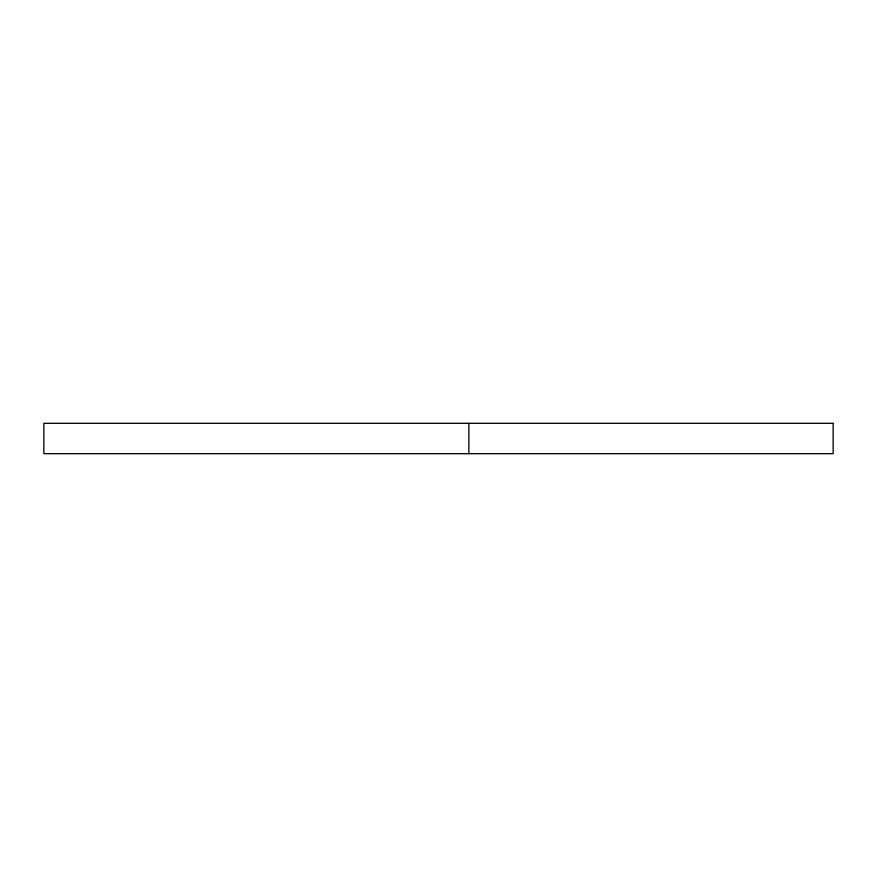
<?xml version="1.0" encoding="UTF-8"?>
<svg xmlns="http://www.w3.org/2000/svg" width="877" height="877" viewBox="0 0 877 877"><rect width="100%" height="100%" fill="white"/><g stroke="black" fill="none" stroke-linecap="round" stroke-linejoin="round"><path stroke-width="1.32" d="M468.855 423.317L468.855 453.683M833.15 423.317L43.85 423.317L43.85 453.683L833.15 453.683L833.15 423.317"/></g></svg>
